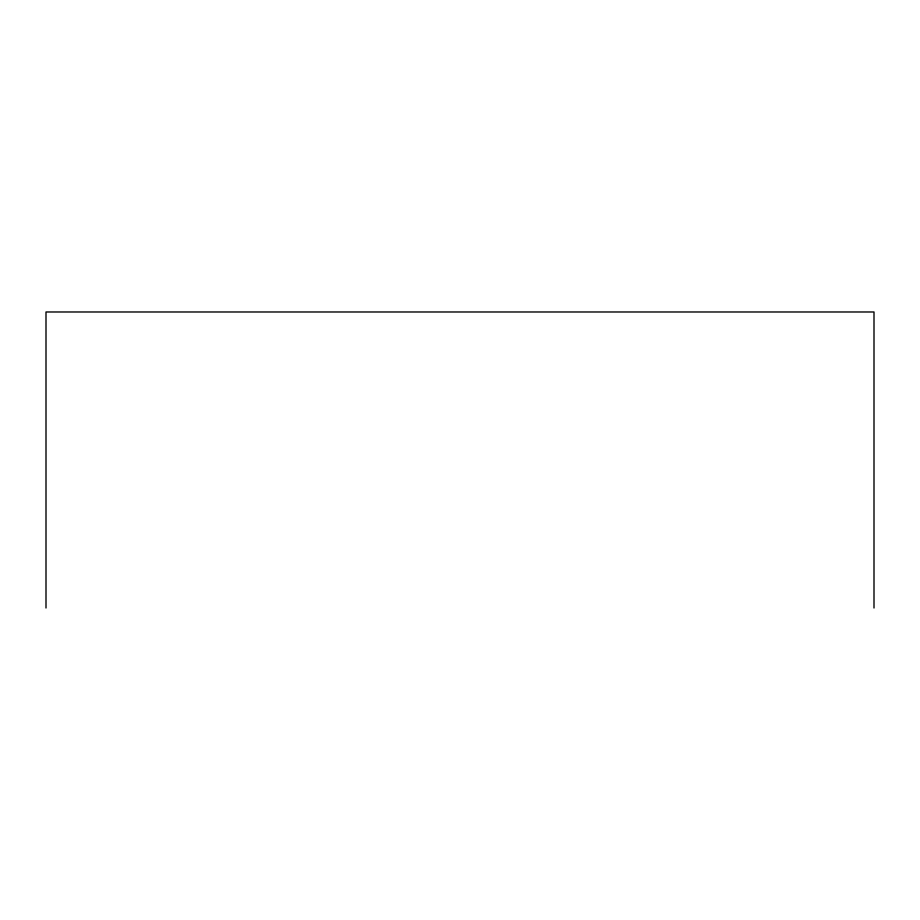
<?xml version="1.0" encoding="UTF-8"?>
<svg xmlns="http://www.w3.org/2000/svg" width="920" height="920" viewBox="0 0 920 920"><rect width="100%" height="100%" fill="white"/><g stroke="black" fill="none" stroke-linecap="round" stroke-linejoin="round"><path stroke-width="1.38" d="M874 608.016L874 311.983L46 311.983L46 608.016"/></g></svg>
